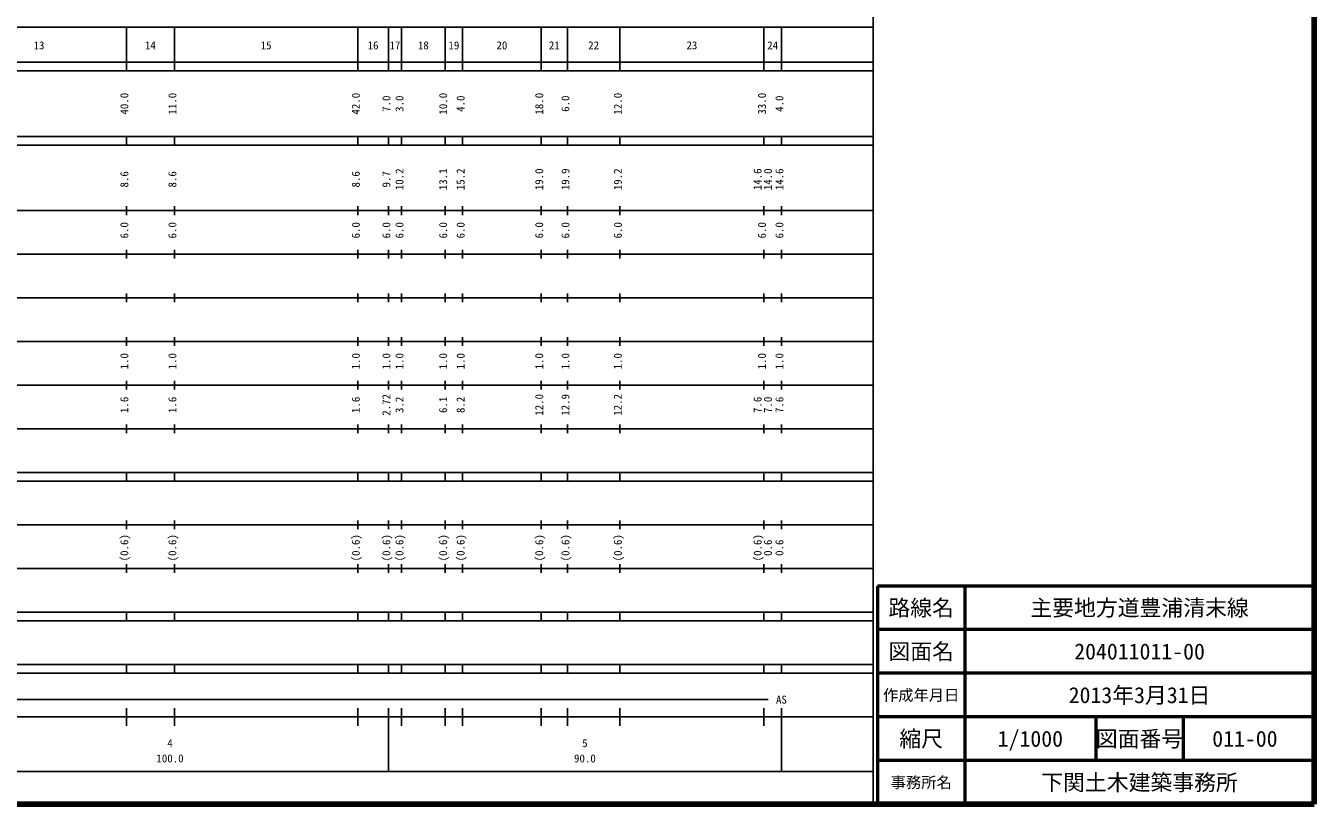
# Model space of a CAD drawing. Units: millimetres on the paper, enlarged 1000 times. Extents: x 40000 to 680000, y 20000 to 380000.
# Drawn here: x 384971 to 680000, y 20000 to 198357 of the extents above; entities that cross this region are included whole.
import ezdxf
from ezdxf.enums import TextEntityAlignment as Align

# ---------------------------------------------------------------- set-up
doc = ezdxf.new("R2010")
doc.units = ezdxf.units.MM
doc.header["$LTSCALE"] = 1000
for name, color, linetype, lineweight in [('M-TTL', 2, 'Continuous', 140), ('M-TTL-BAND', 7, 'Continuous', 25), ('M-TTL-FRAM', 2, 'Continuous', 50), ('M-TTL-LINE', 7, 'Continuous', 50)]:
    doc.layers.add(name, color=color, linetype=linetype, lineweight=lineweight)
doc.layers.add('M-TTL-TXT', color=7, linetype='Continuous')
doc.styles.add('ＭＳ ゴシック', font='')
doc.styles.get('ＭＳ ゴシック').set_extended_font_data('MS Gothic')

msp = doc.modelspace()

# ---------------------------------------------------------------- linework, layer by layer
at = {"layer": 'M-TTL'}
for p, q in [((680000, 20000), (680000, 380000)), ((40000, 20000), (680000, 20000))]:
    msp.add_line(p, q, dxfattribs=at)
at = {"layer": 'M-TTL-BAND'}
for p, q in [((579000, 20000), (579000, 370000)), ((68000, 198000), (579000, 198000)), ((408000, 188000), (408000, 198000)), ((419000, 188000), (419000, 198000)), ((461000, 188000), (461000, 198000)), ((468000, 188000), (468000, 198000)), ((471000, 188000), (471000, 198000)), ((481000, 188000), (481000, 198000)), ((485000, 188000), (485000, 198000)), ((503000, 188000), (503000, 198000)), ((509000, 188000), (509000, 198000)), ((521000, 188000), (521000, 198000)), ((554000, 188000), (554000, 198000)), ((558000, 188000), (558000, 198000)), ((40000, 190000), (579000, 190000)), ((40000, 188000), (579000, 188000)), ((40000, 173000), (579000, 173000)), ((408000, 171000), (408000, 173000)), ((419000, 171000), (419000, 173000)), ((461000, 171000), (461000, 173000)), ((468000, 171000), (468000, 173000)), ((471000, 171000), (471000, 173000)), ((481000, 171000), (481000, 173000)), ((485000, 171000), (485000, 173000)), ((503000, 171000), (503000, 173000)), ((509000, 171000), (509000, 173000)), ((521000, 171000), (521000, 173000)), ((554000, 171000), (554000, 173000)), ((558000, 171000), (558000, 173000)), ((40000, 171000), (579000, 171000)), ((408000, 155000), (408000, 157000)), ((419000, 155000), (419000, 157000)), ((461000, 155000), (461000, 157000)), ((468000, 155000), (468000, 157000)), ((471000, 155000), (471000, 157000)), ((481000, 155000), (481000, 157000)), ((485000, 155000), (485000, 157000)), ((503000, 155000), (503000, 157000)), ((509000, 155000), (509000, 157000)), ((521000, 155000), (521000, 157000)), ((554000, 155000), (554000, 157000)), ((558000, 155000), (558000, 157000)), ((40000, 156000), (579000, 156000)), ((46000, 146000), (579000, 146000)), ((408000, 145000), (408000, 147000)), ((419000, 145000), (419000, 147000)), ((461000, 145000), (461000, 147000)), ((468000, 145000), (468000, 147000)), ((471000, 145000), (471000, 147000)), ((481000, 145000), (481000, 147000)), ((485000, 145000), (485000, 147000)), ((503000, 145000), (503000, 147000)), ((509000, 145000), (509000, 147000)), ((521000, 145000), (521000, 147000)), ((554000, 145000), (554000, 147000)), ((558000, 145000), (558000, 147000)), ((52000, 136000), (579000, 136000)), ((408000, 135000), (408000, 137000)), ((419000, 135000), (419000, 137000)), ((461000, 135000), (461000, 137000)), ((468000, 135000), (468000, 137000)), ((471000, 135000), (471000, 137000)), ((481000, 135000), (481000, 137000)), ((485000, 135000), (485000, 137000)), ((503000, 135000), (503000, 137000)), ((509000, 135000), (509000, 137000)), ((521000, 135000), (521000, 137000)), ((554000, 135000), (554000, 137000)), ((558000, 135000), (558000, 137000)), ((408000, 125000), (408000, 127000)), ((419000, 125000), (419000, 127000)), ((461000, 125000), (461000, 127000)), ((468000, 125000), (468000, 127000)), ((471000, 125000), (471000, 127000)), ((481000, 125000), (481000, 127000)), ((485000, 125000), (485000, 127000)), ((503000, 125000), (503000, 127000)), ((509000, 125000), (509000, 127000)), ((521000, 125000), (521000, 127000)), ((554000, 125000), (554000, 127000)), ((558000, 125000), (558000, 127000)), ((46000, 126000), (579000, 126000)), ((52000, 116000), (579000, 116000)), ((408000, 115000), (408000, 117000)), ((419000, 115000), (419000, 117000)), ((461000, 115000), (461000, 117000)), ((468000, 115000), (468000, 117000)), ((471000, 115000), (471000, 117000)), ((481000, 115000), (481000, 117000)), ((485000, 115000), (485000, 117000)), ((503000, 115000), (503000, 117000)), ((509000, 115000), (509000, 117000)), ((521000, 115000), (521000, 117000)), ((554000, 115000), (554000, 117000)), ((558000, 115000), (558000, 117000)), ((408000, 105000), (408000, 107000)), ((419000, 105000), (419000, 107000)), ((461000, 105000), (461000, 107000)), ((468000, 105000), (468000, 107000)), ((471000, 105000), (471000, 107000)), ((481000, 105000), (481000, 107000)), ((485000, 105000), (485000, 107000)), ((503000, 105000), (503000, 107000)), ((509000, 105000), (509000, 107000)), ((521000, 105000), (521000, 107000)), ((554000, 105000), (554000, 107000)), ((558000, 105000), (558000, 107000)), ((46000, 106000), (579000, 106000)), ((40000, 96000), (579000, 96000)), ((408000, 94000), (408000, 96000)), ((419000, 94000), (419000, 96000)), ((461000, 94000), (461000, 96000)), ((468000, 94000), (468000, 96000)), ((471000, 94000), (471000, 96000)), ((481000, 94000), (481000, 96000)), ((485000, 94000), (485000, 96000)), ((503000, 94000), (503000, 96000)), ((509000, 94000), (509000, 96000)), ((521000, 94000), (521000, 96000)), ((554000, 94000), (554000, 96000)), ((558000, 94000), (558000, 96000)), ((40000, 94000), (579000, 94000)), ((49000, 84000), (579000, 84000)), ((408000, 83000), (408000, 85000)), ((419000, 83000), (419000, 85000)), ((461000, 83000), (461000, 85000)), ((468000, 83000), (468000, 85000)), ((471000, 83000), (471000, 85000)), ((481000, 83000), (481000, 85000)), ((485000, 83000), (485000, 85000)), ((503000, 83000), (503000, 85000)), ((509000, 83000), (509000, 85000)), ((521000, 83000), (521000, 85000)), ((554000, 83000), (554000, 85000)), ((558000, 83000), (558000, 85000)), ((40000, 74000), (579000, 74000)), ((408000, 73000), (408000, 75000)), ((419000, 73000), (419000, 75000)), ((461000, 73000), (461000, 75000)), ((468000, 73000), (468000, 75000)), ((471000, 73000), (471000, 75000)), ((481000, 73000), (481000, 75000)), ((485000, 73000), (485000, 75000)), ((503000, 73000), (503000, 75000)), ((509000, 73000), (509000, 75000)), ((521000, 73000), (521000, 75000)), ((554000, 73000), (554000, 75000)), ((558000, 73000), (558000, 75000)), ((40000, 64000), (579000, 64000)), ((40000, 62000), (579000, 62000)), ((408000, 62000), (408000, 64000)), ((419000, 62000), (419000, 64000)), ((461000, 62000), (461000, 64000)), ((468000, 62000), (468000, 64000)), ((471000, 62000), (471000, 64000)), ((481000, 62000), (481000, 64000)), ((485000, 62000), (485000, 64000)), ((503000, 62000), (503000, 64000)), ((509000, 62000), (509000, 64000)), ((521000, 62000), (521000, 64000)), ((554000, 62000), (554000, 64000)), ((558000, 62000), (558000, 64000)), ((40000, 52000), (579000, 52000)), ((408000, 50000), (408000, 52000)), ((419000, 50000), (419000, 52000)), ((461000, 50000), (461000, 52000)), ((468000, 50000), (468000, 52000)), ((471000, 50000), (471000, 52000)), ((481000, 50000), (481000, 52000)), ((485000, 50000), (485000, 52000)), ((503000, 50000), (503000, 52000)), ((509000, 50000), (509000, 52000)), ((521000, 50000), (521000, 52000)), ((554000, 50000), (554000, 52000)), ((558000, 50000), (558000, 52000)), ((40000, 50000), (579000, 50000)), ((71000, 44000), (555000, 44000)), ((408000, 38000), (408000, 42000)), ((419000, 38000), (419000, 42000)), ((461000, 38000), (461000, 42000)), ((468000, 27500), (468000, 42000)), ((471000, 38000), (471000, 42000)), ((481000, 38000), (481000, 42000)), ((485000, 38000), (485000, 42000)), ((503000, 38000), (503000, 42000)), ((509000, 38000), (509000, 42000)), ((521000, 38000), (521000, 42000)), ((554000, 38000), (554000, 42000)), ((558000, 27500), (558000, 42000)), ((40000, 40000), (579000, 40000)), ((68000, 27500), (579000, 27500))]:
    msp.add_line(p, q, dxfattribs=at)
at = {"layer": 'M-TTL-FRAM'}
for p, q in [((680000, 70000), (580000, 70000)), ((580000, 70000), (580000, 20000))]:
    msp.add_line(p, q, dxfattribs=at)
at = {"layer": 'M-TTL-LINE'}
for p, q in [((600000, 70000), (600000, 20000)), ((680000, 60000), (580000, 60000)), ((680000, 50000), (580000, 50000)), ((680000, 40000), (580000, 40000)), ((630000, 40000), (630000, 30000)), ((650000, 40000), (650000, 30000)), ((680000, 30000), (580000, 30000))]:
    msp.add_line(p, q, dxfattribs=at)

# ---------------------------------------------------------------- texts
at = {"layer": 'M-TTL-BAND', "style": 'ＭＳ ゴシック'}
for s, p in [('13', (388000, 192405)), ('14', (413500, 192405)), ('15', (440000, 192405)), ('16', (464500, 192405)), ('17', (469500, 192405)), ('18', (476000, 192405)), ('19', (483000, 192405)), ('20', (494000, 192405)), ('21', (506000, 192405)), ('22', (515000, 192405)), ('23', (537500, 192405)), ('24', (556000, 192405)), ('AS', (558000, 42500)), ('4', (418000, 32523)), ('5', (513000, 32523)), ('100.0', (418000, 29033)), ('90.0', (513000, 29033))]:
    msp.add_text(s, height=1833, dxfattribs=at).set_placement(p, align=Align.BOTTOM_CENTER)
for s, p in [('40.0', (409000, 180500)), ('11.0', (420000, 180500)), ('42.0', (462000, 180500)), ('7.0', (469000, 180500)), ('3.0', (472000, 180500)), ('10.0', (482000, 180500)), ('4.0', (486000, 180500)), ('18.0', (504000, 180500)), ('6.0', (510000, 180500)), ('12.0', (522000, 180500)), ('33.0', (555000, 180500)), ('4.0', (559000, 180500)), ('10.2', (472000, 163174)), ('13.1', (482000, 163174)), ('15.2', (486000, 163174)), ('19.0', (504000, 163174)), ('19.9', (510000, 163174)), ('19.2', (522000, 163174)), ('14.6', (554000, 163174)), ('14.0', (556370, 163174)), ('14.6', (559000, 163174)), ('8.6', (409000, 163174)), ('8.6', (420000, 163174)), ('8.6', (462000, 163174)), ('9.7', (469000, 163174)), ('6.0', (409000, 151500)), ('6.0', (420000, 151500)), ('6.0', (462000, 151500)), ('6.0', (469000, 151500)), ('6.0', (472000, 151500)), ('6.0', (482000, 151500)), ('6.0', (486000, 151500)), ('6.0', (504000, 151500)), ('6.0', (510000, 151500)), ('6.0', (522000, 151500)), ('6.0', (555000, 151500)), ('6.0', (559000, 151500)), ('1.0', (409000, 121500)), ('1.0', (420000, 121500)), ('1.0', (462000, 121500)), ('1.0', (469000, 121500)), ('1.0', (472000, 121500)), ('1.0', (482000, 121500)), ('1.0', (486000, 121500)), ('1.0', (504000, 121500)), ('1.0', (510000, 121500)), ('1.0', (522000, 121500)), ('1.0', (555000, 121500)), ('1.0', (559000, 121500)), ('1.6', (409000, 111500)), ('1.6', (420000, 111500)), ('1.6', (462000, 111500)), ('2.72', (469000, 111500)), ('3.2', (472000, 111500)), ('6.1', (482000, 111500)), ('8.2', (486000, 111500)), ('12.0', (504000, 111500)), ('12.9', (510000, 111500)), ('12.2', (522000, 111500)), ('7.6', (554000, 111500)), ('7.0', (556370, 111500)), ('7.6', (559000, 111500)), ('(0.6)', (409000, 78764)), ('(0.6)', (420000, 78764)), ('(0.6)', (462000, 78764)), ('(0.6)', (469000, 78764)), ('(0.6)', (472000, 78764)), ('(0.6)', (482000, 78764)), ('(0.6)', (486000, 78764)), ('(0.6)', (504000, 78764)), ('(0.6)', (510000, 78764)), ('(0.6)', (522000, 78764)), ('(0.6)', (554000, 78764)), ('0.6', (556370, 78764)), ('0.6', (559000, 78764))]:
    msp.add_text(s, height=1833, rotation=90, dxfattribs=at).set_placement(p, align=Align.BOTTOM_CENTER)
at = {"layer": 'M-TTL-TXT', "style": 'ＭＳ ゴシック'}
for s, height, p in [('路線名', 3666, (590000, 65000)), ('路線名', 3666, (590000, 65000)), ('主要地方道豊浦清末線', 3666, (640000, 65000)), ('図面名', 3666, (590000, 55000)), ('図面名', 3666, (590000, 55000)), ('204011011-00', 3666, (640000, 55000)), ('2013年3月31日', 3666, (640000, 45000)), ('作成年月日', 2566, (590000, 45000)), ('作成年月日', 2566, (590000, 45000)), ('縮尺', 3666, (590000, 35000)), ('縮尺', 3666, (590000, 35000)), ('1/1000', 3666, (615000, 35000)), ('図面番号', 3666, (640000, 35000)), ('図面番号', 3666, (640000, 35000)), ('011-00', 3666, (664125, 35000)), ('事務所名', 2566, (590000, 25000)), ('事務所名', 2566, (590000, 25000)), ('下関土木建築事務所', 3666, (640000, 25000))]:
    msp.add_text(s, height=height, dxfattribs=at).set_placement(p, align=Align.MIDDLE_CENTER)

doc.saveas('drawing.dxf')
